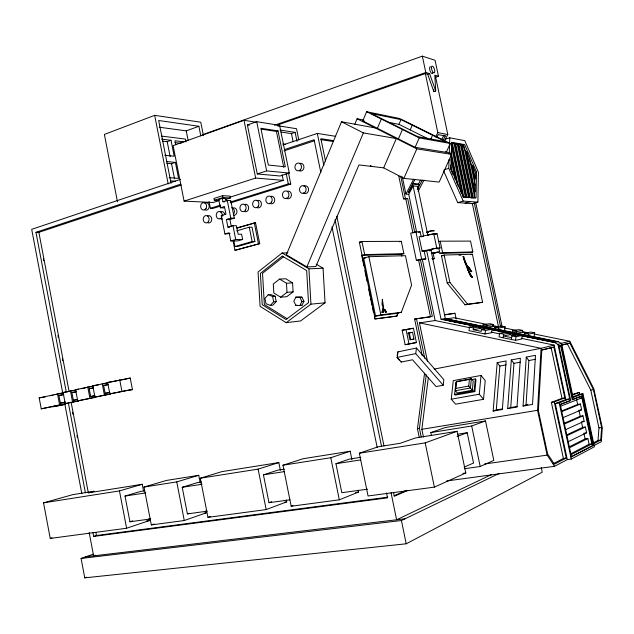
<?xml version="1.0" encoding="UTF-8"?>
<svg xmlns="http://www.w3.org/2000/svg" width="634" height="634" viewBox="0 0 634 634"><rect width="100%" height="100%" fill="white"/><g stroke="black" fill="none" stroke-linecap="round" stroke-linejoin="round"><path stroke-width="0.95" d="M472.179 203.72L477.893 202.159L478.44 172.29L464.801 140.645L449.807 137.808L445.108 139.266M474.391 196.492L474.486 191.833L466.022 152.033L463.034 145.131L463.589 144.964L474.914 198.204M469.358 159.752L471.942 165.728L474.747 178.915L474.62 185.35L475.175 185.191L469.54 158.738L466.576 151.867L466.022 152.033M474.486 191.833L475.04 191.674L475.175 185.191M474.747 178.915L475.302 178.756L475.429 172.361L472.496 165.561L471.942 165.728M477.893 202.159L463.224 201.081L448.769 168.367L449.07 159.499M449.268 153.579L449.807 137.808M554.584 466.307L547.126 455.125L537.553 410.293L541.071 348.312L554.116 345.11L565.821 399.499L555.273 403.525L567.303 459.602L554.584 466.307L446.542 480.992M526.03 404.96L528.867 360.54L526.268 357.093L535.468 355.325L532.528 404.444L523.058 406.029L526.268 357.093M507.683 408.613L510.742 407.527L513.96 363.361L511.321 359.953L520.395 358.218L517.011 407.044L507.683 408.613L511.321 359.953M593.265 443.943L600.731 440.044L601.634 427.474L593.424 389.593L569.911 343.081L561.581 345.015M593.028 443.039L598.036 440.44L598.964 427.879L590.769 390.045L567.216 343.604M493.149 411.046L496.271 409.952L499.861 366.032L497.183 362.656L506.13 360.944L502.342 409.509L493.149 411.046L497.183 362.656M483.544 399.309L485.224 380.574L481.024 375.447L453.278 380.622L451.249 399.198L455.6 404.183L483.544 399.309L479.28 394.229L481.024 375.447M455.87 382.548L454.602 394.332L455.267 395.109L474.834 391.606L474.169 390.821L475.31 378.942L471.427 379.663M474.834 391.606L475.968 379.734L475.31 378.942M472.33 390.243L473.226 381.026L471.347 378.767L456.393 381.549L455.402 390.718L457.32 392.945L472.33 390.243L468.748 386.058L469.414 379.394L471.347 378.767L470.436 387.992L455.402 390.718L456.393 381.549M401.021 362.085L412.512 359.771L436.057 386.55L443.221 385.226L443.855 379.711L416.483 348.026L397.708 351.918M423.457 437.008L421.856 429.313L428.299 377.809M421.23 437.016L419.439 428.37L426.23 374.765M419.256 437.333L417.465 428.695L424.558 373.188M443.221 385.226L415.73 353.621L416.483 348.026M397.161 355.619L397.573 352.845M398.033 351.846L397.225 357.402L401.346 362.022M446.209 319.053L443.388 319.465L553.371 342.027L555.733 341.464L446.209 319.053L446.059 320.075L518.739 334.982M480.207 326.772L476.269 325.963L469.493 327.12L468.962 330.655L484.97 333.983L491.588 332.731L492.127 329.212L488.14 328.396L481.483 329.593L481.214 331.368L473.21 329.712L473.479 327.937L480.207 326.772L479.946 328.523L473.21 329.712M482.831 326.526L483.092 324.798L489.519 323.705L493.379 324.489L493.117 326.193L486.73 327.318L486.991 325.599L493.379 324.489M484.97 333.983L485.509 330.417L492.127 329.212M494.575 328.927L494.845 327.192L501.153 326.066L505.06 326.851L504.529 330.282L502.73 330.623M498.522 329.735L498.792 328L505.06 326.851M511.63 337.668L503.388 335.965L509.823 334.673L510.101 332.898L506.043 332.065L499.568 333.318L499.013 336.908L515.497 340.331L521.798 338.976L522.361 335.41L518.255 334.57L511.915 335.861L511.353 339.475M503.111 337.756L503.673 334.166L510.101 332.898M512.288 332.549L512.557 330.805L518.691 329.617L522.662 330.425L522.392 332.153L516.298 333.373L516.567 331.622L522.662 330.425M515.497 340.331L516.06 336.717L522.361 335.41M524.366 335.021L524.643 333.27L530.65 332.042L534.668 332.858L534.113 336.329L531.561 336.876M528.423 335.854L528.701 334.094L534.668 332.858M383.087 312.419L383.522 309.59L382.136 302.965L382.357 299.303L383.847 309.519L383.087 312.419L382.08 312.578L382.381 310.747M374.44 317.048L374.837 318.973L396.71 316.12L398.049 312.499M396.71 316.12L398.033 313.331M401.322 312.3L411.593 285.134L405.451 255.676L368.853 256.715L363.623 258.086L375.582 316.065L396.163 313.473L401.322 312.3L380.868 314.86L375.582 316.065M375.273 127.933L341.496 121.776L286.362 254.797L306.864 266.906L315.859 266.542L358.955 164.927L383.689 167.859L403.89 178.384L439.18 182.077L451.598 154.395L445.639 151.431M354.818 124.201L357.085 118.772L363.797 120.064M362.743 120.951L366.626 111.711L399.705 118.534L450.235 143.458L446.265 152.342L415.111 147.318L362.743 120.951L364.645 121.316M306.864 266.906L363.369 132.91L396.337 138.545L383.689 167.859M377.381 128.322L381.327 119.033M388.42 122.283L398.944 124.343L400.973 119.62L445.718 141.699L417.782 136.651L371.397 113.565L400.973 119.62M398.39 138.894L402.432 129.534M410.198 129.93L412.259 125.191M415.111 147.318L419.233 137.903L450.235 143.458M403.89 178.384L416.823 148.863L451.598 154.395M430.811 139.195L432.57 135.208M295.84 297.195L293.835 301.213L295.832 305.374L299.858 305.533L301.927 305.326L303.948 301.316L301.942 297.156L295.84 297.195L301.942 297.156M299.858 305.533L301.879 301.507L299.866 297.33M427.657 234.342L417.584 186.333L413.099 185.913L408.732 194.321L405.919 194.099L413.669 179.168M435.558 136.999L437.84 132.609L425.359 73.584L276.971 125.215M415.016 179.359L408.177 192.522L408.756 192.57L413.138 184.137L419.288 184.732L417.552 188.068M436.889 137.253L438.26 134.622L445.33 135.977L443.071 140.304M418.234 184.494L420.485 180.167M441.692 139.488L443.951 135.161L445.33 135.977M417.315 189.653L422.284 180.127M418.099 191.413L424.043 180.04M444.608 140.677L447.81 134.551L435.526 76.595M268.214 294.762L264.925 298.384L265.995 303.702L270.353 305.406L272.905 305.168L276.21 301.562L275.14 296.244L270.773 294.564L268.214 294.762L272.588 296.45L275.14 296.244M270.353 305.406L273.666 301.784L276.21 301.562M287.931 252.879L282.122 252.99L258.062 271.994L260.083 306.357L286.18 322.666L300.579 320.947L325.044 302.798L323.063 268.214L316.247 264.212M283.66 256.667L262.524 273.302L264.354 304.526L287.273 318.799M279.594 279.087L273.294 283.977L273.817 292.995L280.656 297.195L286.782 296.688L293.098 291.87L292.575 282.867L285.736 278.738L279.594 279.087L286.481 283.247L292.575 282.867M280.656 297.195L287.004 292.337L293.098 291.87M286.18 322.666L310.953 304.161L325.044 302.798M427.498 235.594L428.79 235.048M434.789 234.208L432.499 234.184M567.303 459.602L571.282 459.056L594.415 446.772L582.955 393.754L579.191 394.388L572.906 396.789M593.907 445.575L601.317 441.668L602.3 427.934L593.82 388.793L569.808 341.25L534.129 334.007M570.766 456.924L593.472 445.266L582.781 395.759L572.264 399.689L560.607 345.593L561.304 345.459L572.962 399.578M93.095 554.211L81.089 558.451L84.75 577.851L406.204 543.798L542.236 472.243L541.246 467.575M593.472 445.266L571.488 456.829L560.258 404.516L570.679 400.466L558.958 346.045L560.607 345.593M554.235 401.877L566.281 458.033L554.441 464.215L547.625 453.976L538.385 410.713L541.793 350.111L553.894 347.091L564.823 397.89L554.235 401.877L551.374 402.36L563.396 458.437L553.189 463.739M570.965 454.76L591.863 443.887L581.925 397.835L580.094 398.144M570.711 453.809L589.097 444.283L591.863 443.887M569.411 447.778L587.861 438.53L589.097 444.283M569.205 446.867L585.103 438.934L587.861 438.53M568.119 441.747L586.616 432.768L585.372 427.015L582.622 427.435L566.637 434.908M81.089 558.451L401.425 520.53L499.299 473.376M491.279 474.676L396.607 519.793L391.043 492.681M566.828 435.724L585.372 427.015M565.536 429.701L584.128 421.261L582.963 415.849L580.213 416.284L564.149 423.314M434.377 487.118L465.792 472.988L457.066 431.294L415.397 437.975L400.141 443.301L378.149 446.796L359.327 453.223L368.053 495.978L434.377 487.118L425.2 442.881L457.066 431.294M464.532 468.708L480.192 466.505L493.815 460.379L485.509 420.952L445.464 427.49L430.835 432.594L431.437 435.495M564.315 424.035L582.963 415.849M464.136 467.147L473.55 463.034L467.187 432.721L457.597 434.242M407.789 490.407L394.324 496.264L393.524 492.388M394.039 495.756L406.64 490.288M432.998 231.101C434.449 229.991 426.111 231.854 428.267 232.139M562.952 417.671L581.655 409.77L580.411 404.032L577.669 404.484L561.51 411.03M561.661 411.664L580.411 404.032M351.918 459.785L350.174 451.242L303.242 458.699L282.962 465.221L291.172 506.249L339.317 499.822L358.495 492.087L358.107 490.185M560.543 406.243L581.925 397.835M560.408 404.302L570.679 400.466M572.264 399.689L582.091 395.87L592.782 445.361M555.273 403.525L559.22 402.867L569.681 398.849L557.952 344.357L554.536 342.542L520.585 335.568M582.955 393.754L573.16 397.518L561.518 343.485L558.118 341.678L445.345 318.617L441.05 319.251L426.634 250.485L424.17 251.119L425.81 258.934L416.395 260.408L410.705 233.161L415.928 231.767L420.128 231.822L421.19 236.886L422.83 236.45M291.172 506.249L292.995 505.552M203.451 135.676L200.772 122.219L154.664 115.34L104.38 134.424L117.464 201.77M551.374 402.36L562.017 398.358L564.823 397.89M572.137 394.554L579.373 392.398L579.785 394.316M84.75 577.851L86.589 577.162M280.371 470.246L278.841 462.574L221.94 471.617L200.296 478.21L207.96 517.368L266.169 509.585L286.695 501.874L286.314 499.957M572.201 395.101L579.373 392.398M457.082 436.493L467.187 432.721M284.294 469.16L277.708 470.182L263.443 474.834L268.99 502.699L271.645 501.724M159.213 127.204L186.237 130.866L198.886 126.277L200.796 135.874M430.835 432.594L471.68 425.977L485.509 420.952M162.439 141.105L167.202 141.667L171.037 140.28L174.192 156.241L164.721 155.267M523.058 406.029L527.876 404.294M202.333 134.812L422.347 56.149L435.067 60.285L438.459 76.278L435.661 77.237M255.684 122.164L244.019 120.294L173.122 145.63L184.09 201.113L213.198 202.5L218.801 200.732M182.647 142.42L180.365 143.236L174.833 142.579M207.96 517.368L210.639 516.409M95.48 555.21L93.61 555.875L89.188 532.552M247.395 124.969L256.707 121.673L279.602 125.373L289.302 173.066L280.093 176.006L257.277 173.962L247.395 124.969L249.313 125.27M200.257 483.005L198.751 475.302L166.465 480.437L144.013 487.047L151.312 524.928L184.264 520.53L206.098 512.866L205.725 510.941M274.403 125.263L425.802 72.506L429.583 73.631L435.724 91.034L433.854 91.661L427.704 74.281L425.359 73.584M277.779 126.007L279.602 125.373M427.704 74.281L429.583 73.631M166.813 163.295L171.552 163.738L175.404 162.399L178.566 178.392L169.135 177.678M367.562 489.171L341.821 492.705L335.941 463.716L349.286 459.103L360.897 457.304M261.184 129.122L276.448 131.444L278.033 130.897L285.332 166.805L268.333 165.046L260.883 128.266L278.033 130.897M201.247 482.014L197.364 482.617L182.22 487.292L187.395 513.897L189.17 513.286M151.312 524.928L154.102 523.977M280.997 132.023L291.466 133.615L295.143 132.363L296.997 141.461M435.36 234.318L437.064 233.748L440.059 247.965L437.484 248.79M143.53 490.978L142.238 484.289L88.522 492.824L94.062 491.255L72.791 494.647L43.548 502.833L50.229 538.432L126.61 528.233L149.244 520.617L148.871 518.707M180.603 179.327L31.7 229.326L62.837 393.571M282.994 144.94L317.309 133.417L335.727 136.334M66.205 391.661L35.972 232.321L180.555 184.185M284.309 149.64L314.099 139.726L320.852 172.63M92.944 532.536L93.681 536.419L96.447 535.5L387.754 497.175M282.962 465.221L330.789 457.708L350.174 451.242M35.972 232.321L38.864 232.345L181.356 184.993M284.008 150.884L314.662 140.7M144.584 490.779L140.7 491.382L125.009 496.065L129.938 521.782L132.696 520.871M257.277 173.962L266.66 170.918L289.302 173.066M184.09 201.113L255.661 178.051L283.247 180.365L282.09 174.667M50.229 538.432L52.099 537.838M225.284 199.575L230.459 197.943L230.094 196.112L222.621 195.684L213.959 198.442L214.324 200.281L219.023 200.518M214.324 200.281L222.994 197.531L230.459 197.943M226.33 201.089L225.831 198.593L222.312 198.402L218.706 199.544L220.355 207.77L223.881 207.92M200.296 478.21L258.133 469.12L278.841 462.574M230.007 197.19L283.247 180.365M222.312 198.402L222.978 201.747L227.265 200.399L230.768 200.574L234.295 218.207L229.896 219.538L226.386 219.451L227.931 227.186L229.682 227.218M209.03 201.525L210.377 208.301L220.703 205.067M230.087 202.127L288.296 183.9L290.76 184.098L288.446 172.71M220.497 206.058L213 208.404L210.377 208.301M230.8 202.84L290.76 184.098M436.668 248.813C440.955 247.189 428.37 249.574 431.374 249.891M220.355 207.77L224.436 206.502L225.958 214.11L221.266 215.544L224.943 233.978L230.126 233.502M433.458 252.958L432.618 253.283L434.821 253.045M452.288 142.919L451.725 143.094L463.256 197.467L465.435 197.443L453.928 143.221L452.288 142.919L463.819 197.309M453.928 143.221L453.365 143.395L457.193 143.807L468.629 197.697M457.193 143.807L456.631 143.981L460.411 144.386L471.791 197.951L471.228 198.109M460.411 144.386L459.856 144.56L463.589 144.964M226.386 219.451L230.8 218.104L234.295 218.207M144.013 487.047L176.751 481.903L198.751 475.302M227.931 227.186L232.955 225.68L236.45 225.744L238.138 234.215L241.594 234.239L242.648 239.493L237.734 240.912L230.784 240.928L229.143 232.733L224.943 233.978M236.45 227.963L255.502 222.708L259.71 243.622L234.968 250.319L233.09 240.92M468.994 158.896L469.54 158.738M237.734 227.986L255.502 222.708M236.617 230.919L249.257 227.186L252.023 227.234L254.9 241.546L237.734 246.46L234.945 246.483L233.803 240.793M444.101 169.746L448.769 168.367M230.784 240.928L235.721 239.493L242.648 239.493M43.548 502.833L119.461 490.906L142.238 484.289M234.945 246.483L252.142 241.554L254.9 241.546M398.691 175.666L403.541 198.87L407.662 198.513L414.81 232.694M403.541 198.87L407.662 198.513M234.968 250.319L259.71 243.622M457.526 202.658L463.224 201.081M465.023 203.181L470.666 201.628M443.61 170.887L457.708 202.611L472.354 203.625L474.438 203.102M397.035 316.049L375.169 318.902L359.343 242.188L361.959 241.483L401.322 241.34L403.89 253.648L401.076 254.377L361.721 255.391L363.908 265.987M418.448 232.266L420.128 231.822M426.825 232.416L428.639 231.933L427.007 231.909M399.658 241.776L401.322 241.34M361.721 255.391L364.669 254.622L403.89 253.648M438.411 241.665L440.194 241.197L470.539 241.094L472.837 251.944L470.269 252.586L439.925 253.37L438.926 248.583M429.392 250.818L431.025 250.398L445.345 318.617M439.925 253.37L442.611 252.689L472.837 251.944M416.395 260.408L421.642 259.084L425.81 258.934M441.454 255.724L444.133 255.05L472.409 254.226L482.601 302.331L464.999 304.796L447.192 283.041L441.454 255.724L444.386 255.637M432.42 259.092L434.242 258.64L433.046 252.918M541.753 349.96L553.894 347.091M561.502 345.181L569.911 343.081M558.958 346.045L561.304 345.459M429.614 234.818L431.532 234.366M470.69 254.654L472.409 254.226M463.739 256.548L463.747 258.236L463.739 256.548L462.875 256.643M557.952 344.357L561.518 343.485M560.504 343.541L569.808 341.25M464.088 259.076C464.468 264.782 469.255 266.708 471.347 271.344L471.862 271.304L471.514 271.804L468.502 267.485C465.752 268.792 471.205 275.243 472.227 277.312C470.975 274.728 468.383 271.075 467.773 267.524M467.488 267.596L468.502 267.485M433.394 252.831L438.768 252.023L431.263 253.56L434.583 252.673M466.775 265.812L469.802 268.269M468.209 267.556L469.556 268.626M435.447 252.911L437.42 252.3L435.209 252.538M554.536 342.542L558.118 341.678M468.336 271.4L470.309 275.75L472.512 277.248M447.192 283.041L449.886 282.399L467.654 304.201L482.601 302.331M382.833 308.013L382.08 312.578M385.472 311.056L386.431 312.007L384.378 309.44L385.44 312.166L386.431 312.007M385.44 312.166L384.711 309.36L385.805 310.977M65.017 401.972L65.357 403.81L41.242 408.843L39.181 397.898L63.273 392.811L63.622 394.641M65.231 403.612L78.323 400.981L65.231 403.612L63.123 392.501L76.215 389.894L68.908 391.543M77.72 400.886L95.623 397.217L77.72 400.886L75.589 389.696L93.483 386.011L81.342 388.745M109.698 392.192L110.054 394.071L94.965 397.13L92.802 385.813L107.891 382.77L103.199 383.824M107.645 382.468L130.216 378.046L132.411 389.411L109.84 393.888L107.645 382.468L113.304 381.549M50.34 395.719L53.113 395.093M54.96 394.681L63.273 392.811M114.144 381.359L119.113 380.345M124.129 379.417L130.216 378.046M64.367 402.455L60.373 403.161L58.922 395.505L63.622 394.451M77.332 399.618L73.362 400.316L71.896 392.604L76.175 391.646M94.632 395.83L90.694 396.527L89.204 388.721L93.404 387.786M109.072 392.676L105.157 393.357L103.651 385.488L108.176 384.473M464.999 304.796L467.654 304.201M422.244 355.769L414.596 319.06L432.333 316.421L420.493 259.861M456.171 319.005L454.966 313.267L445.084 314.821M60.373 403.161L65.08 402.13M73.362 400.316L77.649 399.38M90.694 396.527L94.894 395.6M105.157 393.357L109.69 392.367M41.242 408.843L65.357 403.81M94.965 397.13L110.054 394.071M109.84 393.888L132.411 389.411M402.138 330.251L413.455 328.253L416.427 342.526L405.134 344.69L402.138 330.251L413.455 328.253M130.612 390.013L132.347 389.633M64.605 404.54L52.677 406.782L65.397 404.302M437.064 233.748L433.759 233.708L419.098 236.878L422.093 251.167L425.937 251.08M422.093 251.167L436.763 248.021L440.059 247.965M409.35 332.969L412.552 332.279L413.97 339.063L410.761 339.745L409.35 332.969L407.725 333.238M405.134 344.69L416.427 342.526M396.892 357.473L415.73 353.621M434.139 369.091L541.071 348.312L419.439 322.864L427.467 361.372M499.861 366.032L506.106 364.851M513.96 363.361L520.3 362.165M528.867 360.54L535.294 359.319M456.702 381.755L469.414 379.394M455.989 388.38L468.748 386.058M52.4 406.632L53.811 406.378M454.602 394.332L474.169 390.821M451.249 399.198L479.28 394.229M413.97 339.063L409.944 339.769L408.518 332.937L412.552 332.279M590.769 390.045L593.424 389.593M39.181 397.898L45.529 396.829M71.896 392.604L75.874 391.931M58.922 395.505L62.925 394.831M496.271 409.952L502.675 408.882M510.742 407.527L517.233 406.434M63.123 392.501L67.941 391.701M89.204 388.721L93.15 388.063M565.821 399.499L569.681 398.849M92.802 385.813L98.508 384.878M75.589 389.696L78.465 389.221M103.651 385.488L107.566 384.838M417.465 428.695L419.439 428.37M421.856 429.313L537.553 410.293M120.753 380.075L122.386 379.806M579.825 410.063L581.655 409.77M359.327 453.223L425.2 442.881M582.297 421.547L584.128 421.261M125.009 496.065L145.757 492.887M182.22 487.292L201.961 484.265M263.443 474.834L284.412 471.617M335.941 463.716L360.611 459.927M598.964 427.879L601.634 427.474M584.778 433.046L586.616 432.768M419.439 322.864L435.146 320.542L469.001 327.532M444.347 319.179L454.102 317.737L486.88 324.402M598.036 440.44L600.731 440.044M484.479 464.009L547.126 455.125M444.299 314.757L454.966 313.267M414.596 319.06L416.459 318.799M418.329 318.537L430.47 316.834L418.654 260.32M563.396 458.437L566.281 458.033M462.868 473.392L465.792 472.988M129.938 521.782L150.773 518.921M187.395 513.897L207.223 511.17M268.99 502.699L290.055 499.806M146.343 521.013L149.244 520.617M204.188 513.12L206.098 512.866M284.753 502.136L286.695 501.874M355.603 492.475L358.495 492.087M93.681 536.419L387.525 497.864L386.534 493.022M85.741 556.811L405.031 518.786M295.832 305.374L297.219 305.239M301.879 301.507L303.948 301.316M282.122 252.99L308.924 268.832L323.063 268.214M431.817 258.72L434.242 258.64M363.623 258.086L365.556 258.022M459.064 255.193L461.021 255.13M426.634 250.485L431.025 250.398M359.343 242.188L361.317 242.172M221.266 215.544L223.033 215.6M300.326 305.271L301.927 305.326M222.978 201.747L224.737 201.834M170.665 180.864L175.547 181.213M166.893 161.591L175.404 162.399M412.671 183.385L417.949 183.9L419.288 184.732M161.535 139.131L171.037 140.28M184.169 141.881L174.976 140.764L175.713 144.497M161.741 136.12L185.485 139.1L186.055 141.992M282.788 143.95L285.625 144.338M198.886 126.277L158.682 120.5L171.061 183.274M320.859 139.654L333.444 141.54M333.611 140.637L320.891 138.711L325.472 160.996M279.959 130.018L295.143 132.363M278.041 125.754L296.506 128.718L298.804 139.979M437.84 132.609L447.81 134.551M492.666 325.575L498.451 326.756M504.244 327.929L516.773 330.48M522.559 331.653L528.344 332.826M493.117 326.193L497.436 327.073M522.392 332.153L527.718 333.23M483.092 324.798L486.991 325.599M494.845 327.192L498.792 328M512.557 330.805L516.567 331.622M524.643 333.27L528.701 334.094M520.673 335.378L553.625 342.138M441.05 319.251L474.993 326.217M479.843 327.207L487.609 328.8M489.543 329.204L506.035 332.588M507.977 332.985L517.677 334.974M479.946 328.523L484.344 329.426M509.823 334.673L515.26 335.79M469.493 327.12L473.479 327.937M481.483 329.593L485.509 330.417M499.568 333.318L503.673 334.166M511.915 335.861L516.06 336.717M491.247 332.129L499.949 333.92M521.235 338.318L554.116 345.11M438.459 76.278L434.805 75.184L435.724 91.034M398.944 124.343L428.703 139.115M366.626 111.711L419.233 137.903M357.085 118.772L416.823 148.863M341.496 121.776L363.369 132.91M370.296 165.561L372.047 166.48M470.309 275.75L472.227 277.312M397.486 358.131L399.254 360.112M469.263 268.697L470.737 271.083M469.509 268.333L471.062 271.407M470.602 275.687L463.169 256.572M464.04 258.165L467.068 265.741M463.208 257.491L467.947 270.528M576.639 399.705L577.669 404.484M578.905 410.214L580.213 416.284M581.386 421.689L582.622 427.435M583.859 433.18L585.103 438.934M551.112 347.63L562.017 398.358M559.22 402.867L571.282 459.056M472.496 165.561L475.302 178.756M466.576 151.867L475.04 191.674M475.793 202.959L502.12 326.764M462.004 144.679L473.352 198.077M474.303 203.094L500.567 326.661M461.449 144.845L472.798 198.228M472.354 203.625L498.483 326.613M458.802 144.1L470.214 197.824M458.247 144.267L469.453 197.023M455.569 143.514L467.036 197.57M455.006 143.688L466.473 197.729M451.036 144.536L461.386 193.354M451.02 152.009L458.303 186.372M451.059 155.045L457.122 183.67M450.996 159.499L455.204 179.374M450.552 165.078L452.494 174.263M450.37 167.083L450.948 169.841M422.347 56.149L425.802 72.506M444.133 255.05L449.886 282.399M440.194 241.197L442.611 252.689M433.759 233.708L436.763 248.021M471.68 425.977L480.192 466.505M413.099 185.913L423.647 236.236M408.732 194.321L416.768 232.718M422.426 259.789L435.146 320.542M415.928 231.767L421.642 259.084M402.289 176.735L405.919 194.099M405.839 199.028L412.98 233.185M400.72 176.093L405.372 198.347M416.49 318.633L424.756 358.281M401.385 254.297L401.79 256.223M406.014 329.411L409.017 343.874M381.977 303.868L382.318 305.525M368.853 256.715L380.868 314.86M361.959 241.483L364.669 254.622M364.899 270.805L367.086 281.401M368.679 289.112L370.264 296.815M370.66 298.749L372.055 305.493M372.451 307.419L373.442 312.229M401.425 520.53L406.204 543.798M336.812 216.226L383.974 445.876M317.309 133.417L323.871 165.371M334.998 219.602L381.502 446.201M331.962 226.837L377.206 447.533M291.466 133.615L293.13 141.786M286.164 173.423L288.296 183.9M276.448 131.444L283.739 167.321M330.789 457.708L339.317 499.822M256.707 121.673L266.66 170.918M244.019 120.294L255.661 178.051M272.588 296.45L273.666 301.784M254.242 222.677L258.45 243.63M249.257 227.186L252.142 241.554M232.955 225.68L235.721 239.493M227.265 200.399L230.8 218.104M229.896 219.538L231.244 226.283M222.621 195.684L222.994 197.531M258.133 469.12L266.169 509.585M186.237 130.866L188.155 140.542M167.202 141.667L170.158 156.653M171.552 163.738L174.516 178.748M154.664 115.34L168.184 183.963M176.751 481.903L184.264 520.53M119.707 379.75L121.926 391.257M102.217 383.697L104.396 395.077M119.461 490.906L126.61 528.233M87.761 386.954L89.917 398.231M70.453 390.853L72.569 402.011M38.864 232.345L69.13 391.693M71.159 402.384L88.324 492.745M95.892 532.584L96.447 535.5M43.381 258.783L43.746 260.725M57.948 335.497L58.32 337.439M62.378 358.796L62.742 360.746M72.514 412.203L72.886 414.153M76.944 435.51L77.308 437.452M68.424 403.319L85.384 492.697M64.684 403.287L81.818 493.672M57.48 393.777L59.572 404.841M433.743 89.798L433.854 91.661M308.924 268.832L310.953 304.161M286.481 283.247L287.004 292.337M300.104 163.382A3.899 3.289 -84.7 0 1 303.932 167.455A3.899 3.289 -84.7 0 1 299.494 170.887M303.868 186.182A3.899 3.305 -86.3 0 1 307.966 187.418A3.899 3.305 -86.3 0 1 307.561 192.411A3.899 3.305 -86.3 0 1 303.321 192.902M287.63 191.143A3.859 3.241 -87 0 1 291.339 195.724A3.859 3.241 -87 0 1 286.291 198.109M270.987 196.286A3.82 3.186 -87.7 0 1 274.633 200.835A3.82 3.186 -87.7 0 1 269.68 203.189M256.992 200.677A3.788 3.138 -88.2 0 1 261.446 203.91A3.788 3.138 -88.2 0 1 257.214 207.667M244.288 204.608A3.764 3.091 -88.7 0 1 248.679 207.825A3.764 3.091 -88.7 0 1 244.51 211.542M232.654 208.206A3.733 3.051 -89.1 0 1 236.95 210.924A3.733 3.051 -89.1 0 1 233.653 215.306M220.584 211.93A3.709 3.011 -89.4 0 1 224.824 214.641M222.36 218.944A3.709 3.011 -89.4 0 1 220.117 218.326M207.532 215.972A3.677 2.972 -89.8 0 1 211.748 219.15A3.677 2.972 -89.8 0 1 207.762 222.756M204.98 203.126A3.677 2.964 -89.1 0 1 208.657 204.322A3.677 2.964 -89.1 0 1 208.317 209.046A3.677 2.964 -89.1 0 1 204.52 209.474M231.624 207.754A3.749 3.059 -89.1 0 1 234.279 210.353A3.749 3.059 -89.1 0 1 233.304 214.355M222.082 216.479A3.725 3.019 -89.5 0 1 217.105 217.842A3.725 3.019 -89.5 0 1 218.223 211.716A3.725 3.019 -89.5 0 1 222.257 215.536M428.418 232.234A3.844 0.404 -12.2 0 1 427.427 231.87A3.844 0.404 -12.2 0 1 432.665 230.649A3.844 0.404 -12.2 0 1 433.632 231.014M432.554 73.409A3.558 1.323 72.6 0 1 429.931 70.374A3.558 1.323 72.6 0 1 430.644 66.824M432.895 72.434A3.558 1.323 72.6 0 1 432.776 73.021M476.538 172.036L476.031 197.895L463.335 196.865L450.885 168.652L451.757 142.278L464.698 144.623L476.538 172.036M282.304 256.12L260.376 273.405L262.214 304.716L285.997 319.552L308.52 302.68L306.674 270.559L282.304 256.12M300.31 169.88A3.915 3.297 -84.8 0 0 299.359 163.239A3.915 3.297 -84.8 0 0 294.953 167.717A3.915 3.297 -84.8 0 0 300.31 169.88M305.509 191.706A3.907 3.313 -86.3 0 0 303.123 185.611A3.907 3.313 -86.3 0 0 299.795 191.214A3.907 3.313 -86.3 0 0 305.509 191.706M288.359 196.952A3.875 3.249 -87.1 0 0 286.005 190.913A3.875 3.249 -87.1 0 0 282.748 196.453A3.875 3.249 -87.1 0 0 288.359 196.952M271.621 202.072A3.836 3.194 -87.8 0 0 269.315 196.08A3.836 3.194 -87.8 0 0 266.122 201.557A3.836 3.194 -87.8 0 0 271.621 202.072M258.339 206.137A3.804 3.146 -88.2 0 0 256.057 200.185A3.804 3.146 -88.2 0 0 252.918 205.614A3.804 3.146 -88.2 0 0 258.339 206.137M245.564 210.044A3.772 3.099 -88.7 0 0 243.305 204.132A3.772 3.099 -88.7 0 0 240.215 209.513A3.772 3.099 -88.7 0 0 245.564 210.044M208.586 221.353A3.693 2.972 -89.9 0 0 206.415 215.56A3.693 2.972 -89.9 0 0 203.459 220.798A3.693 2.972 -89.9 0 0 208.586 221.353M206.026 208.443A3.693 2.964 -89.1 0 0 203.855 202.658A3.693 2.964 -89.1 0 0 200.899 207.92A3.693 2.964 -89.1 0 0 206.026 208.443M431.485 67.996A3.558 1.323 72.6 0 0 434.116 72.934A3.558 1.323 72.6 0 0 433.767 67.632A3.558 1.323 72.6 0 0 431.485 67.996"/></g></svg>
